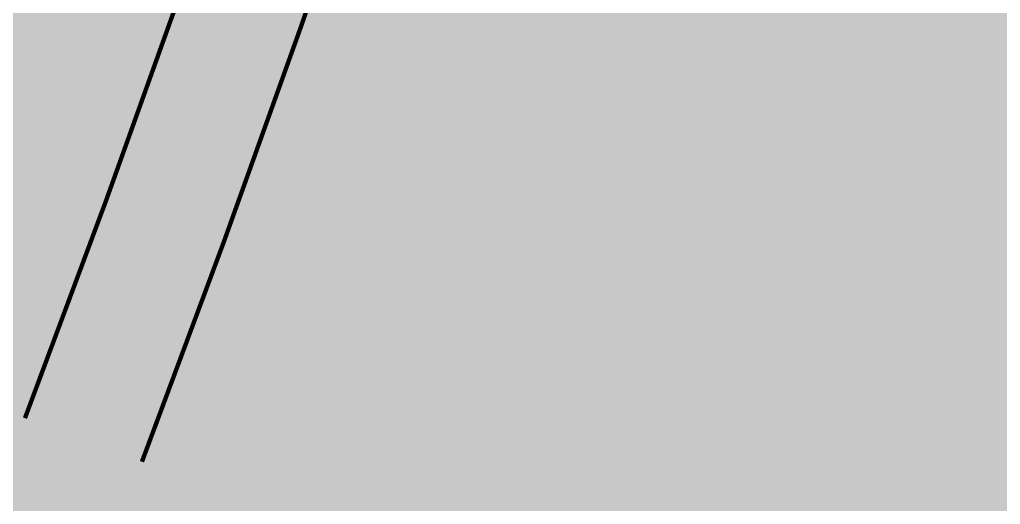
# Model space of a CAD drawing. Header units: metres. Extents: x -4 to 509425, y 7549 to 4732445.
# Drawn here: x 476036.91 to 476054.99, y 4719773.84 to 4719782.78 of the extents above; entities that cross this region are included whole.
import ezdxf

# ---------------------------------------------------------------- set-up
doc = ezdxf.new("R2010")
doc.units = ezdxf.units.M
doc.header["$LTSCALE"] = 0.01
doc.header["$MEASUREMENT"] = 0
doc.linetypes.add('DASHDOT', pattern=[1, 0.5, -0.25, 0, -0.25])
doc.layers.add('_SUBESTACIÓN', color=1, linetype='Continuous')
doc.layers.add('Dist. Explosiva (Arbolado)', color=68, linetype='Continuous', lineweight=0)
doc.layers.add('Zona No Edificación', color=250, linetype='Continuous', lineweight=0)

msp = doc.modelspace()

# ---------------------------------------------------------------- hatches: boundary and pattern name
at = {"layer": '_SUBESTACIÓN', "transparency": 33554559}
h = msp.add_hatch(color=1, dxfattribs=at)
h.dxf.hatch_style = 1
h.paths.add_polyline_path([(475968.64, 4719805.825), (476089.939, 4719790.615), (476078.169, 4719696.74), (475956.869, 4719711.95)])

# ---------------------------------------------------------------- linework, layer by layer
at = {"layer": 'Dist. Explosiva (Arbolado)', "linetype": 'Continuous', "const_width": 0.08}
msp.add_lwpolyline([(476037.013, 4719775.432), (476038.508, 4719779.443), (476039.931, 4719783.414), (476041.28, 4719787.328), (476042.557, 4719791.187), (476043.768, 4719794.992), (476044.913, 4719798.745), (476045.997, 4719802.447), (476047.022, 4719806.1), (476047.991, 4719809.705)], dxfattribs=at)
at = {"layer": 'Zona No Edificación', "linetype": 'DASHDOT', "const_width": 0.08}
msp.add_lwpolyline([(476039.169, 4719774.629), (476040.668, 4719778.654), (476042.101, 4719782.652), (476043.459, 4719786.592), (476044.745, 4719790.477), (476045.963, 4719794.307), (476047.117, 4719798.086), (476048.208, 4719801.813), (476049.24, 4719805.491), (476050.215, 4719809.121)], dxfattribs=at)

doc.saveas('drawing.dxf')
